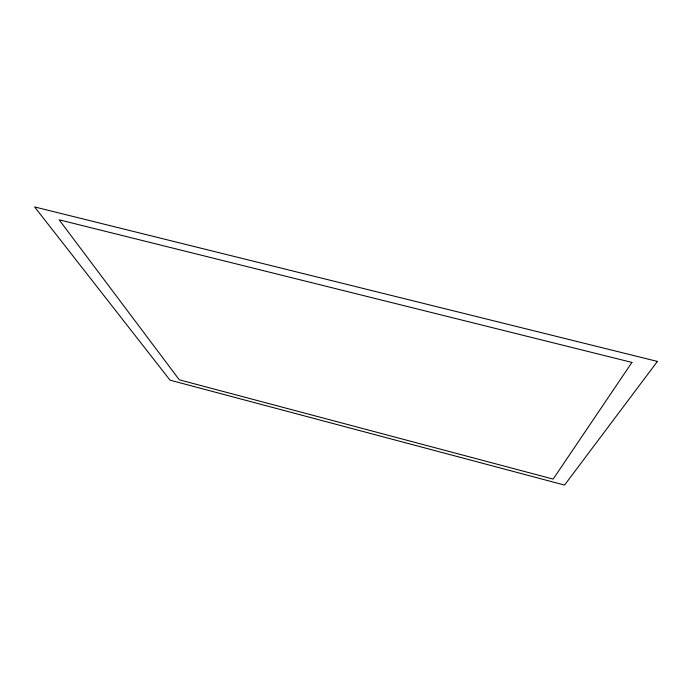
<?xml version="1.0" encoding="UTF-8"?>
<svg xmlns="http://www.w3.org/2000/svg" width="692" height="692" viewBox="0 0 692 692"><rect width="100%" height="100%" fill="white"/><g stroke="black" fill="none" stroke-linecap="round" stroke-linejoin="round"><path stroke-width="1.04" d="M631.934 362.409L553.159 479.098L179.306 379.813L59.14 219.805L631.934 362.409M657.4 361.432L564.56 485.075L170.05 380.168L34.6 206.925L657.4 361.432"/></g></svg>
